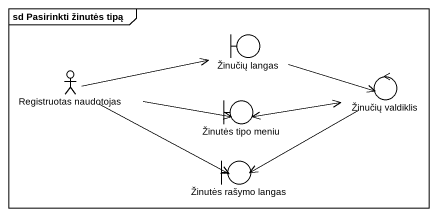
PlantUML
@startuml
mainframe sd Pasirinkti žinutės tipą
boundary "Žinučių langas" as Žinučių_langas
actor "Registruotas naudotojas" as Registruotas_naudotojas
control "Žinučių valdiklis" as Žinučių_valdiklis
boundary "Žinutės tipo meniu" as Žinutės_tipo_meniu
boundary "Žinutės rašymo langas" as Žinutės_rašymo_langas
Žinučių_langas -right-> Žinučių_valdiklis
Registruotas_naudotojas -right-> Žinučių_langas
Registruotas_naudotojas -right-> Žinutės_tipo_meniu
Registruotas_naudotojas -right-> Žinutės_rašymo_langas
Žinučių_valdiklis -left-> Žinutės_tipo_meniu
Žinučių_valdiklis -left-> Žinutės_rašymo_langas
Žinutės_tipo_meniu -right-> Žinučių_valdiklis
@enduml
